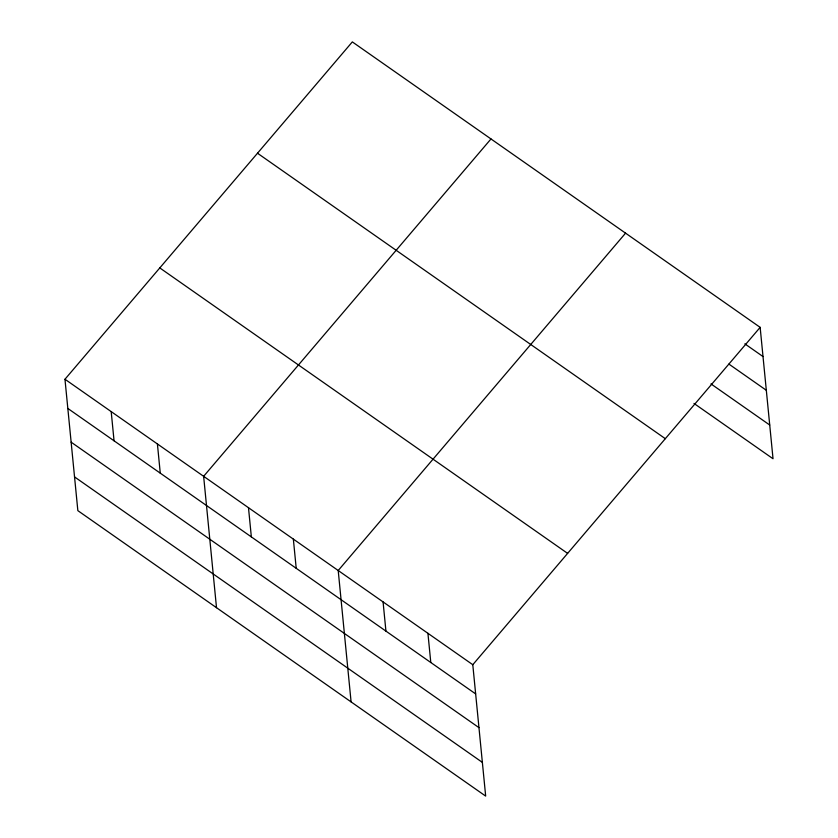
<?xml version="1.0" encoding="UTF-8"?>
<svg xmlns="http://www.w3.org/2000/svg" width="838" height="838" viewBox="0 0 838 838"><rect width="100%" height="100%" fill="white"/><g stroke="black" fill="none" stroke-linecap="round" stroke-linejoin="round"><path stroke-width="1.26" d="M760.15 327.354L472.789 664.712L485.673 796.1L77.85 510.646L64.966 379.247L352.327 41.9L760.15 327.354L773.034 458.753L693.99 403.424M490.984 138.951L203.634 476.309L216.508 607.697M625.567 233.153L338.206 570.51L351.091 701.898M744.856 343.852L763.009 356.559M728.934 364.111L766.32 390.278M710.98 383.909L769.724 425.023M257.496 153.228L665.32 438.683M159.796 267.919L567.619 553.384M64.966 379.247L472.789 664.712M67.836 408.452L475.649 693.906M71.136 442.171L478.959 727.635M74.551 476.916L482.363 762.381M427.925 633.308L430.795 662.512M383.071 601.904L385.93 631.108M293.352 539.106L296.212 568.311M248.488 507.702L251.348 536.907M157.408 443.951L160.268 473.156M111.192 411.605L114.052 440.798"/></g></svg>
